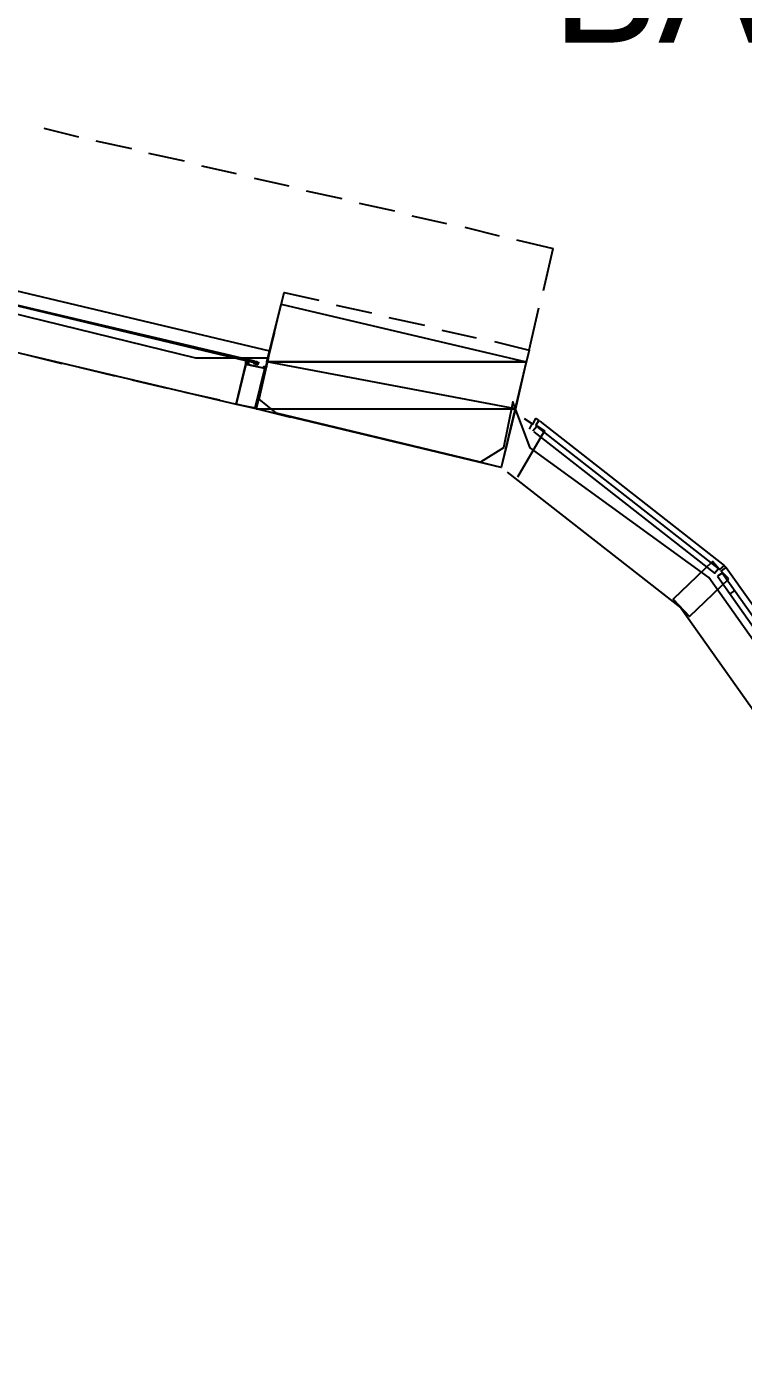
# Model space of a CAD drawing. Header units: feet. Extents: x -84 to 198, y -22 to 181.
# Drawn here: x 110.21 to 120.16, y 45.86 to 64.33 of the extents above; entities that cross this region are included whole.
import ezdxf
from ezdxf.enums import TextEntityAlignment as Align

# ---------------------------------------------------------------- set-up
doc = ezdxf.new("R2010")
doc.units = ezdxf.units.FT
for name, color, linetype in [('A-AREA-UNIDAD', 30, 'CONTINUOUS'), ('A-LINEA', 7, 'CONTINUOUS'), ('A-MURO-CONCRETO', 8, 'CONTINUOUS'), ('A-TEXTO-PDF', 3, 'CONTINUOUS')]:
    doc.layers.add(name, color=color, linetype=linetype)

msp = doc.modelspace()

# ---------------------------------------------------------------- linework, layer by layer
at = {"layer": 'A-AREA-UNIDAD'}
msp.add_lwpolyline([(116.56, 33.5644), (119.6, 36.0356), (121.728, 38.9156), (121.92, 38.9689), (123.36, 42.5244), (123.712, 45.9733), (123.12, 49.8844), (121.92, 53.5289), (119.68, 56.6933), (117.2, 58.4889), (116.96, 59.1289), (116.832, 58.4889), (116.512, 58.2933), (113.68, 58.9689), (113.44, 59.1644), (113.568, 59.7333), (112.56, 59.7333), (109.52, 60.48), (108.88, 60.48), (108.8, 60.7644), (104.56, 61.6533), (100.88, 62.6489), (100.32, 62.6489), (98.848, 56.64)], dxfattribs=at)
at = {"layer": 'A-LINEA'}
for p, q in [((113.5867, 59.8311), (100.4267, 62.9511)), ((110.4533, 62.9244), (110.9333, 62.8044)), ((111.1733, 62.7511), (111.6667, 62.6444)), ((111.9067, 62.5778), (112.4, 62.4711)), ((112.64, 62.4044), (113.12, 62.2978)), ((113.3733, 62.2311), (113.8533, 62.1244)), ((114.0933, 62.0578), (114.5867, 61.9511)), ((114.8267, 61.8844), (115.32, 61.7778)), ((115.56, 61.7111), (116.04, 61.6044)), ((116.2933, 61.5511), (116.7733, 61.4311)), ((117.0133, 61.3778), (117.52, 61.2578)), ((117.3867, 60.6711), (117.52, 61.2578)), ((114.5067, 60.4711), (115, 60.3644)), ((117.1867, 59.8444), (117.32, 60.4311)), ((115.24, 60.2978), (115.7333, 60.1911)), ((113.5333, 59.5911), (113.6533, 60.0844)), ((115.9733, 60.1244), (116.4533, 60.0178)), ((109.1467, 60.0311), (113.12, 59.0978)), ((110.7067, 59.6578), (110.2267, 59.7778)), ((113.28, 59.6844), (113.28, 59.6844)), ((113.3867, 59.6844), (113.3733, 59.6978)), ((113.3733, 59.6978), (113.3733, 59.6978)), ((113.3733, 59.6978), (113.3733, 59.6978)), ((113.3733, 59.6844), (113.3733, 59.6844)), ((113.3867, 59.6844), (113.3733, 59.6844)), ((113.3733, 59.6844), (113.3733, 59.6844)), ((113.3733, 59.6844), (113.3733, 59.6844)), ((113.3867, 59.6844), (113.3733, 59.6844)), ((113.3867, 59.6844), (113.3733, 59.6844)), ((113.3733, 59.6844), (113.3733, 59.6844)), ((113.3733, 59.6844), (113.3733, 59.6844)), ((113.3867, 59.6844), (113.3733, 59.6844)), ((113.3863, 59.685), (113.4427, 59.6716)), ((113.3867, 59.6978), (113.3867, 59.6978)), ((113.3867, 59.6978), (113.3867, 59.6978)), ((113.3867, 59.6978), (113.3867, 59.6844)), ((113.3867, 59.6978), (113.3867, 59.6978)), ((113.4, 59.6844), (113.3867, 59.6844)), ((113.3867, 59.6844), (113.3867, 59.6844)), ((113.3867, 59.6844), (113.3867, 59.6844)), ((113.3867, 59.6844), (113.3867, 59.6844)), ((113.3867, 59.6844), (113.3867, 59.6844)), ((113.3867, 59.6844), (113.3867, 59.6844)), ((113.3867, 59.6844), (113.4, 59.6844)), ((113.3867, 59.6844), (113.3867, 59.6844)), ((113.3867, 59.6844), (113.3867, 59.6844)), ((113.3867, 59.6844), (113.3867, 59.6711)), ((113.3867, 59.6844), (113.3867, 59.6711)), ((113.3867, 59.6844), (113.3867, 59.6844)), ((113.3867, 59.6844), (113.3867, 59.6844)), ((113.3867, 59.6844), (113.3867, 59.6844)), ((113.3867, 59.6844), (113.3867, 59.6711)), ((113.3867, 59.6844), (113.3867, 59.6844)), ((113.3867, 59.6844), (113.3867, 59.6844)), ((113.3867, 59.6844), (113.3867, 59.6844)), ((113.3867, 59.6844), (113.3867, 59.6711)), ((113.3867, 59.6844), (113.3867, 59.6844)), ((113.3867, 59.6844), (113.3867, 59.6844)), ((113.3867, 59.6844), (113.3867, 59.6844)), ((113.3867, 59.6844), (113.3867, 59.6844)), ((113.3867, 59.6844), (113.3867, 59.6844)), ((113.3867, 59.6844), (113.3867, 59.6844)), ((113.3867, 59.6844), (113.3867, 59.6844)), ((113.3867, 59.6844), (113.3867, 59.6844)), ((113.3867, 59.6844), (113.3867, 59.6844)), ((113.3867, 59.6844), (113.3867, 59.6844)), ((113.3867, 59.6844), (113.3867, 59.6844)), ((113.3867, 59.6844), (113.3867, 59.6844)), ((113.4, 59.6844), (113.4, 59.6844)), ((113.4, 59.6844), (113.4, 59.6844)), ((113.4, 59.6844), (113.4, 59.6844)), ((113.4, 59.6844), (113.4, 59.6711)), ((113.4, 59.6844), (113.4, 59.6844)), ((113.4, 59.6844), (113.4, 59.6844)), ((113.4, 59.6844), (113.4, 59.6844)), ((113.4, 59.6844), (113.4, 59.6844)), ((113.4, 59.6844), (113.4133, 59.6711)), ((113.4, 59.6844), (113.4, 59.6844)), ((113.4, 59.6844), (113.4, 59.6844)), ((113.4, 59.6844), (113.4, 59.6844)), ((113.4, 59.6844), (113.4, 59.6844)), ((113.4, 59.6844), (113.4, 59.6844)), ((113.4, 59.6844), (113.4, 59.6844)), ((113.4, 59.6844), (113.4, 59.6844)), ((113.4, 59.6844), (113.4, 59.6844)), ((113.4, 59.6844), (113.4133, 59.6844)), ((113.4, 59.6844), (113.4133, 59.6844)), ((113.4, 59.6844), (113.4, 59.6844)), ((113.4, 59.6844), (113.4, 59.6844)), ((113.4, 59.6844), (113.4, 59.6844)), ((113.4, 59.6844), (113.4, 59.6844)), ((113.4133, 59.6844), (113.4133, 59.6844)), ((113.4133, 59.6844), (113.4133, 59.6844)), ((113.4133, 59.6844), (113.4133, 59.6844)), ((113.4133, 59.6844), (113.4133, 59.6844)), ((113.4133, 59.6844), (113.4133, 59.6844)), ((113.4133, 59.6844), (113.4133, 59.6844)), ((113.4133, 59.6844), (113.4133, 59.6844)), ((113.4133, 59.6844), (113.4133, 59.6844)), ((113.4133, 59.6844), (113.4133, 59.6844)), ((113.4133, 59.6711), (113.4133, 59.6844)), ((113.4133, 59.6844), (113.4133, 59.6844)), ((113.4133, 59.6844), (113.4133, 59.6844)), ((113.4133, 59.6844), (113.4133, 59.6711)), ((113.4133, 59.6844), (113.4133, 59.6844)), ((113.4133, 59.6844), (113.4133, 59.6844)), ((113.4133, 59.6844), (113.4133, 59.6844)), ((113.4133, 59.6844), (113.4133, 59.6844)), ((113.4267, 59.6844), (113.4267, 59.6844)), ((113.4267, 59.6844), (113.4267, 59.6844)), ((113.4267, 59.6844), (113.4267, 59.6844)), ((113.4267, 59.6844), (113.4267, 59.6711)), ((113.4267, 59.6844), (113.4267, 59.6844)), ((113.4267, 59.6844), (113.4267, 59.6711)), ((113.4267, 59.6844), (113.4267, 59.6844)), ((113.4267, 59.6844), (113.4267, 59.6844)), ((113.4267, 59.6844), (113.4267, 59.6844)), ((113.4267, 59.6844), (113.4267, 59.6844)), ((113.4267, 59.6844), (113.4267, 59.6844)), ((111.44, 59.4844), (110.9467, 59.6044)), ((113.28, 59.6711), (113.2667, 59.6711)), ((113.3733, 59.6711), (113.3733, 59.6711)), ((113.3733, 59.6711), (113.3733, 59.6711)), ((113.3733, 59.6711), (113.3733, 59.6711)), ((113.3867, 59.6711), (113.3733, 59.6711)), ((113.3733, 59.6711), (113.3733, 59.6711)), ((113.3733, 59.6711), (113.3733, 59.6711)), ((113.3733, 59.6711), (113.3733, 59.6711)), ((113.3733, 59.6711), (113.3733, 59.6711)), ((113.3733, 59.6711), (113.3733, 59.6711)), ((113.3733, 59.6711), (113.3733, 59.6711)), ((113.3733, 59.6711), (113.3733, 59.6578)), ((113.3733, 59.6711), (113.3733, 59.6578)), ((113.3733, 59.6711), (113.3733, 59.6578)), ((113.3733, 59.6711), (113.3733, 59.6578)), ((113.3733, 59.6711), (113.3733, 59.6711)), ((113.3733, 59.6711), (113.3733, 59.6711)), ((113.3733, 59.6711), (113.3733, 59.6711)), ((113.3733, 59.6711), (113.3733, 59.6711)), ((113.3733, 59.6711), (113.3733, 59.6711)), ((113.3733, 59.6711), (113.3733, 59.6711)), ((113.3733, 59.6711), (113.3733, 59.6711)), ((113.3733, 59.6578), (113.3733, 59.6578)), ((113.3733, 59.6578), (113.3733, 59.6578)), ((113.3733, 59.6578), (113.3733, 59.6578)), ((113.3733, 59.6578), (113.3733, 59.6578)), ((113.3733, 59.6578), (113.3733, 59.6578)), ((113.3733, 59.6578), (113.3733, 59.6578)), ((113.3733, 59.6578), (113.3733, 59.6578)), ((113.3733, 59.6578), (113.3733, 59.6578)), ((113.3733, 59.6578), (113.3733, 59.6578)), ((113.3867, 59.6711), (113.3867, 59.6711)), ((113.3867, 59.6711), (113.3867, 59.6711)), ((113.3867, 59.6711), (113.3867, 59.6711)), ((113.3867, 59.6711), (113.3867, 59.6711)), ((113.3867, 59.6711), (113.3867, 59.6711)), ((113.3867, 59.6711), (113.3867, 59.6711)), ((113.3867, 59.6711), (113.3867, 59.6711)), ((113.3867, 59.6711), (113.3867, 59.6711)), ((113.4, 59.6711), (113.3867, 59.6711)), ((113.3867, 59.6711), (113.3867, 59.6711)), ((113.4, 59.6711), (113.3867, 59.6711)), ((113.3867, 59.6711), (113.3867, 59.6711)), ((113.3867, 59.6711), (113.4, 59.6711)), ((113.3867, 59.6711), (113.4, 59.6711)), ((113.3867, 59.6711), (113.3867, 59.6711)), ((113.3867, 59.6711), (113.3867, 59.6711)), ((113.3867, 59.6711), (113.3867, 59.6711)), ((113.3867, 59.6711), (113.3867, 59.6711)), ((113.3867, 59.6711), (113.3867, 59.6711)), ((113.3867, 59.6711), (113.3867, 59.6711)), ((113.3867, 59.6711), (113.3867, 59.6711)), ((113.3867, 59.6711), (113.3867, 59.6711)), ((113.3867, 59.6711), (113.3867, 59.6711)), ((113.3867, 59.6711), (113.3867, 59.6711)), ((113.4, 59.6711), (113.4, 59.6711)), ((113.4, 59.6711), (113.4, 59.6711)), ((113.4, 59.6711), (113.4, 59.6711)), ((113.4, 59.6711), (113.4, 59.6711)), ((113.4, 59.6711), (113.4, 59.6711)), ((113.4, 59.6711), (113.4, 59.6711)), ((113.4, 59.6711), (113.4, 59.6711)), ((113.4, 59.6711), (113.4, 59.6711)), ((113.4, 59.6711), (113.4, 59.6711)), ((113.4, 59.6711), (113.4, 59.6711)), ((113.4, 59.6711), (113.4, 59.6711)), ((113.4, 59.6711), (113.4, 59.6711)), ((113.4, 59.6711), (113.4, 59.6711)), ((113.4, 59.6711), (113.4, 59.6711)), ((113.4, 59.6711), (113.4, 59.6711)), ((113.4, 59.6711), (113.4, 59.6711)), ((113.4, 59.6711), (113.4, 59.6711)), ((113.4, 59.6711), (113.4, 59.6711)), ((113.4, 59.6711), (113.4, 59.6711)), ((113.4, 59.6711), (113.4, 59.6711)), ((113.4, 59.6711), (113.4, 59.6711)), ((113.4, 59.6711), (113.4, 59.6711)), ((113.4, 59.6711), (113.4, 59.6711)), ((113.4, 59.6711), (113.4, 59.6711)), ((113.4, 59.6711), (113.4, 59.6711)), ((113.4, 59.6711), (113.4, 59.6711)), ((113.4, 59.6711), (113.4, 59.6711)), ((113.4, 59.6711), (113.4, 59.6711)), ((113.4, 59.6711), (113.4, 59.6711)), ((113.4, 59.6711), (113.4, 59.6711)), ((113.4133, 59.6711), (113.4133, 59.6711)), ((113.4133, 59.6711), (113.4133, 59.6711)), ((113.4133, 59.6711), (113.4133, 59.6578)), ((113.4133, 59.6578), (113.4267, 59.6711)), ((113.4133, 59.6711), (113.4133, 59.6711)), ((113.4133, 59.6711), (113.4133, 59.6711)), ((113.4133, 59.6711), (113.4133, 59.6711)), ((113.4133, 59.6711), (113.4133, 59.6711)), ((113.4133, 59.6711), (113.4133, 59.6711)), ((113.4133, 59.6711), (113.4133, 59.6711)), ((113.4133, 59.6711), (113.4133, 59.6711)), ((113.4133, 59.6711), (113.4133, 59.6711)), ((113.4133, 59.6711), (113.4133, 59.6711)), ((113.4133, 59.6711), (113.4133, 59.6711)), ((113.4133, 59.6711), (113.4133, 59.6711)), ((113.4133, 59.6711), (113.4133, 59.6711)), ((113.4133, 59.6711), (113.4133, 59.6711)), ((113.4133, 59.6711), (113.4133, 59.6711)), ((113.4133, 59.6711), (113.4133, 59.6711)), ((113.4133, 59.6711), (113.4133, 59.6711)), ((113.4133, 59.6711), (113.4133, 59.6711)), ((113.4133, 59.6711), (113.4133, 59.6711)), ((113.4133, 59.6711), (113.4133, 59.6711)), ((113.4133, 59.6711), (113.4133, 59.6711)), ((113.4133, 59.6711), (113.4133, 59.6711)), ((113.4133, 59.6711), (113.4133, 59.6711)), ((113.4133, 59.6711), (113.4133, 59.6711)), ((113.4133, 59.6711), (113.4133, 59.6711)), ((113.4133, 59.6578), (113.4133, 59.6578)), ((113.4133, 59.6578), (113.4133, 59.6578)), ((113.4133, 59.6578), (113.4133, 59.6578)), ((113.4133, 59.6578), (113.4133, 59.6578)), ((113.4133, 59.6578), (113.4133, 59.6578)), ((113.4133, 59.6578), (113.4133, 59.6444)), ((113.4133, 59.6578), (113.4133, 59.6578)), ((113.4133, 59.6578), (113.4267, 59.6578)), ((113.4133, 59.6578), (113.4133, 59.6578)), ((113.4133, 59.6578), (113.4133, 59.6578)), ((113.4133, 59.6578), (113.4133, 59.6578)), ((113.4133, 59.6578), (113.4133, 59.6578)), ((113.4133, 59.6578), (113.4133, 59.6578)), ((113.4133, 59.6578), (113.4133, 59.6578)), ((113.4133, 59.6578), (113.4133, 59.6578)), ((113.4133, 59.6578), (113.4133, 59.6578)), ((113.4133, 59.6578), (113.4133, 59.6578)), ((113.4133, 59.6578), (113.4133, 59.6578)), ((113.4133, 59.6578), (113.4133, 59.6578)), ((113.4133, 59.6444), (113.4133, 59.6444)), ((113.4267, 59.6444), (113.4133, 59.6444)), ((113.4133, 59.6444), (113.4133, 59.6444)), ((113.4133, 59.6444), (113.4133, 59.6444)), ((113.4133, 59.6444), (113.4133, 59.6444)), ((113.4133, 59.6444), (113.4133, 59.6444)), ((113.4267, 59.6711), (113.4267, 59.6711)), ((113.4267, 59.6711), (113.4267, 59.6711)), ((113.4267, 59.6711), (113.4267, 59.6711)), ((113.4267, 59.6711), (113.4267, 59.6711)), ((113.4267, 59.6711), (113.4267, 59.6711)), ((113.4267, 59.6711), (113.4267, 59.6711)), ((113.4267, 59.6711), (113.4267, 59.6711)), ((113.4267, 59.6711), (113.4267, 59.6711)), ((113.4267, 59.6711), (113.4267, 59.6711)), ((113.4267, 59.6711), (113.4267, 59.6711)), ((113.4267, 59.6711), (113.4267, 59.6711)), ((113.4267, 59.6711), (113.4267, 59.6711)), ((113.4267, 59.6711), (113.4267, 59.6711)), ((113.4267, 59.6711), (113.4267, 59.6711)), ((113.4267, 59.6711), (113.4267, 59.6711)), ((113.4267, 59.6711), (113.4267, 59.6711)), ((113.4267, 59.6711), (113.4267, 59.6711)), ((113.4267, 59.6711), (113.4267, 59.6711)), ((113.4267, 59.6578), (113.4267, 59.6578)), ((113.4267, 59.6578), (113.4267, 59.6578)), ((113.4267, 59.6578), (113.4267, 59.6578)), ((113.4267, 59.6578), (113.4267, 59.6578)), ((113.4267, 59.6578), (113.4267, 59.6578)), ((113.4267, 59.6578), (113.4267, 59.6578)), ((113.4267, 59.6578), (113.4267, 59.6578)), ((112.1733, 59.3111), (111.68, 59.4311)), ((112.8933, 59.1511), (112.4133, 59.2578)), ((117.0533, 59.2711), (116.9333, 58.7911)), ((113.4, 59.0311), (113.1467, 59.0844)), ((114.6133, 58.7378), (114.1333, 58.8578)), ((117.2267, 58.8311), (117.1867, 58.7511)), ((117.24, 58.7244), (117.2933, 58.7911)), ((117.3333, 58.8578), (119.8933, 56.8578)), ((115.3467, 58.5644), (114.8533, 58.6844)), ((116.08, 58.3911), (115.5867, 58.5111)), ((116.88, 58.5511), (116.8, 58.2178)), ((116.8, 58.2178), (116.32, 58.3378)), ((116.88, 58.1511), (119.2933, 56.2711)), ((119.8667, 56.7511), (119.8, 56.7111)), ((119.9067, 56.8444), (119.9067, 56.8444)), ((119.9067, 56.8444), (119.9067, 56.8444)), ((119.92, 56.8311), (122.2, 53.6178)), ((119.9733, 56.4578), (120.04, 56.5111)), ((119.2933, 56.2711), (121.4533, 53.2178))]:
    msp.add_line(p, q, dxfattribs=at)
for points in [[(109.1867, 60.6844), (113.3733, 59.6978), (113.3733, 59.6844), (113.3733, 59.6711), (109.1867, 60.6711), (109.1733, 60.6711), (109.1867, 60.6844)], [(113.7067, 60.3244), (113.7867, 60.6444), (114.2667, 60.5378)], [(117.1467, 59.6844), (116.8, 58.2178), (113.4, 59.0311), (113.7467, 60.4844), (117.1467, 59.6844)], [(116.7067, 59.9644), (117.1867, 59.8444), (117.1067, 59.5244)], [(113.2533, 59.6444), (113.2533, 59.6578), (113.2533, 59.6578), (113.2533, 59.6578), (113.2533, 59.6578), (113.2533, 59.6578), (113.2533, 59.6578), (113.2533, 59.6578), (113.2533, 59.6844), (113.2533, 59.6844), (113.2533, 59.6844), (113.2667, 59.6844), (113.2667, 59.6844)], [(113.3733, 59.6978), (113.3733, 59.6844), (113.3733, 59.6711), (113.3733, 59.6578), (113.3733, 59.6444)], [(113.4133, 59.6711), (113.4133, 59.6844), (113.4, 59.6844)], [(113.4267, 59.6844), (113.4267, 59.6711), (113.4133, 59.6711)], [(113.4133, 59.6444), (113.4267, 59.6578), (113.4267, 59.6711), (113.4267, 59.6844)], [(113.12, 59.0978), (113.2533, 59.6578), (113.5333, 59.5911), (113.4, 59.0311), (113.12, 59.0978), (113.3867, 59.0444), (113.52, 59.5911), (113.2533, 59.6444), (113.12, 59.0978)], [(113.2667, 59.6444), (113.2667, 59.6444), (113.2667, 59.6578), (113.2667, 59.6578), (113.2533, 59.6578)], [(113.28, 59.6711), (113.2933, 59.6711), (113.2933, 59.6711), (113.2933, 59.6578), (113.2933, 59.6578), (113.2667, 59.6578), (113.2667, 59.6578), (113.2667, 59.6578), (113.2667, 59.6444), (113.2667, 59.6444), (113.2667, 59.6444), (113.2667, 59.6444)], [(113.3733, 59.6578), (113.3733, 59.6711), (113.3733, 59.6578)], [(113.3733, 59.6578), (113.3733, 59.6711), (113.3733, 59.6578)], [(113.4264, 59.6344), (113.4107, 59.6574), (113.3872, 59.6424)], [(113.4267, 59.6444), (113.4133, 59.6444), (113.4133, 59.6578)], [(113.5067, 59.6178), (113.5067, 59.6178), (113.5067, 59.6178), (113.5067, 59.6178), (113.4933, 59.6044), (113.4933, 59.6044), (113.5067, 59.6044), (113.5067, 59.6044), (113.5067, 59.5911), (113.5067, 59.5911), (113.5067, 59.5911), (113.5067, 59.5911)], [(113.5067, 59.6178), (113.52, 59.6178), (113.52, 59.6178), (113.5333, 59.6178), (113.5333, 59.6178)], [(113.5067, 59.5911), (113.52, 59.5911), (113.52, 59.5911), (113.52, 59.5911), (113.52, 59.5911)], [(113.52, 59.5911), (113.52, 59.5911), (113.52, 59.5911), (113.52, 59.5911), (113.52, 59.5911), (113.52, 59.5911), (113.52, 59.5911), (113.5333, 59.5911), (113.5333, 59.5911), (113.5467, 59.6178), (113.5467, 59.6178)], [(113.88, 58.9111), (113.4, 59.0311), (113.48, 59.3511)], [(117.12, 58.8978), (117.24, 58.8178), (117.28, 58.8978), (117.32, 58.8711), (117.28, 58.8044), (117.4, 58.7244), (117.0267, 58.0844)], [(117.2533, 58.7111), (119.76, 56.7511), (119.8133, 56.8178), (117.3067, 58.7778)], [(117.3067, 58.8844), (117.3067, 58.8844), (117.2933, 58.8844)], [(119.96, 56.6711), (119.8533, 56.7778), (119.92, 56.8311), (119.8933, 56.8578), (119.8267, 56.8044), (119.7333, 56.9111), (119.1867, 56.3911), (119.4133, 56.1511), (119.96, 56.6711)], [(119.8, 56.7111), (122.04, 53.5378), (122.1067, 53.5911), (119.8667, 56.7511)]]:
    msp.add_lwpolyline(points, dxfattribs=at)
at = {"layer": 'A-MURO-CONCRETO'}
for points in [[(113.7467, 60.4844), (117.1467, 59.6844), (113.5467, 59.6844), (113.7467, 60.4844), (113.7467, 60.4844)], [(113.5467, 59.6844), (113.4, 59.0311), (117, 59.0311), (113.5467, 59.6844)], [(113.5467, 59.6844), (117.1467, 59.6844), (117, 59.0311), (113.5467, 59.6844), (113.5467, 59.6844)], [(113.4, 59.0311), (117, 59.0311), (116.8, 58.2178), (113.4, 59.0311), (113.4, 59.0311)]]:
    msp.add_lwpolyline(points, dxfattribs=at)

# ---------------------------------------------------------------- texts
at = {"layer": 'A-TEXTO-PDF'}
msp.add_text('BALCONY', height=1.646, dxfattribs=at).set_placement((122.7698, 64.1118), align=Align.CENTER)

doc.saveas('drawing.dxf')
